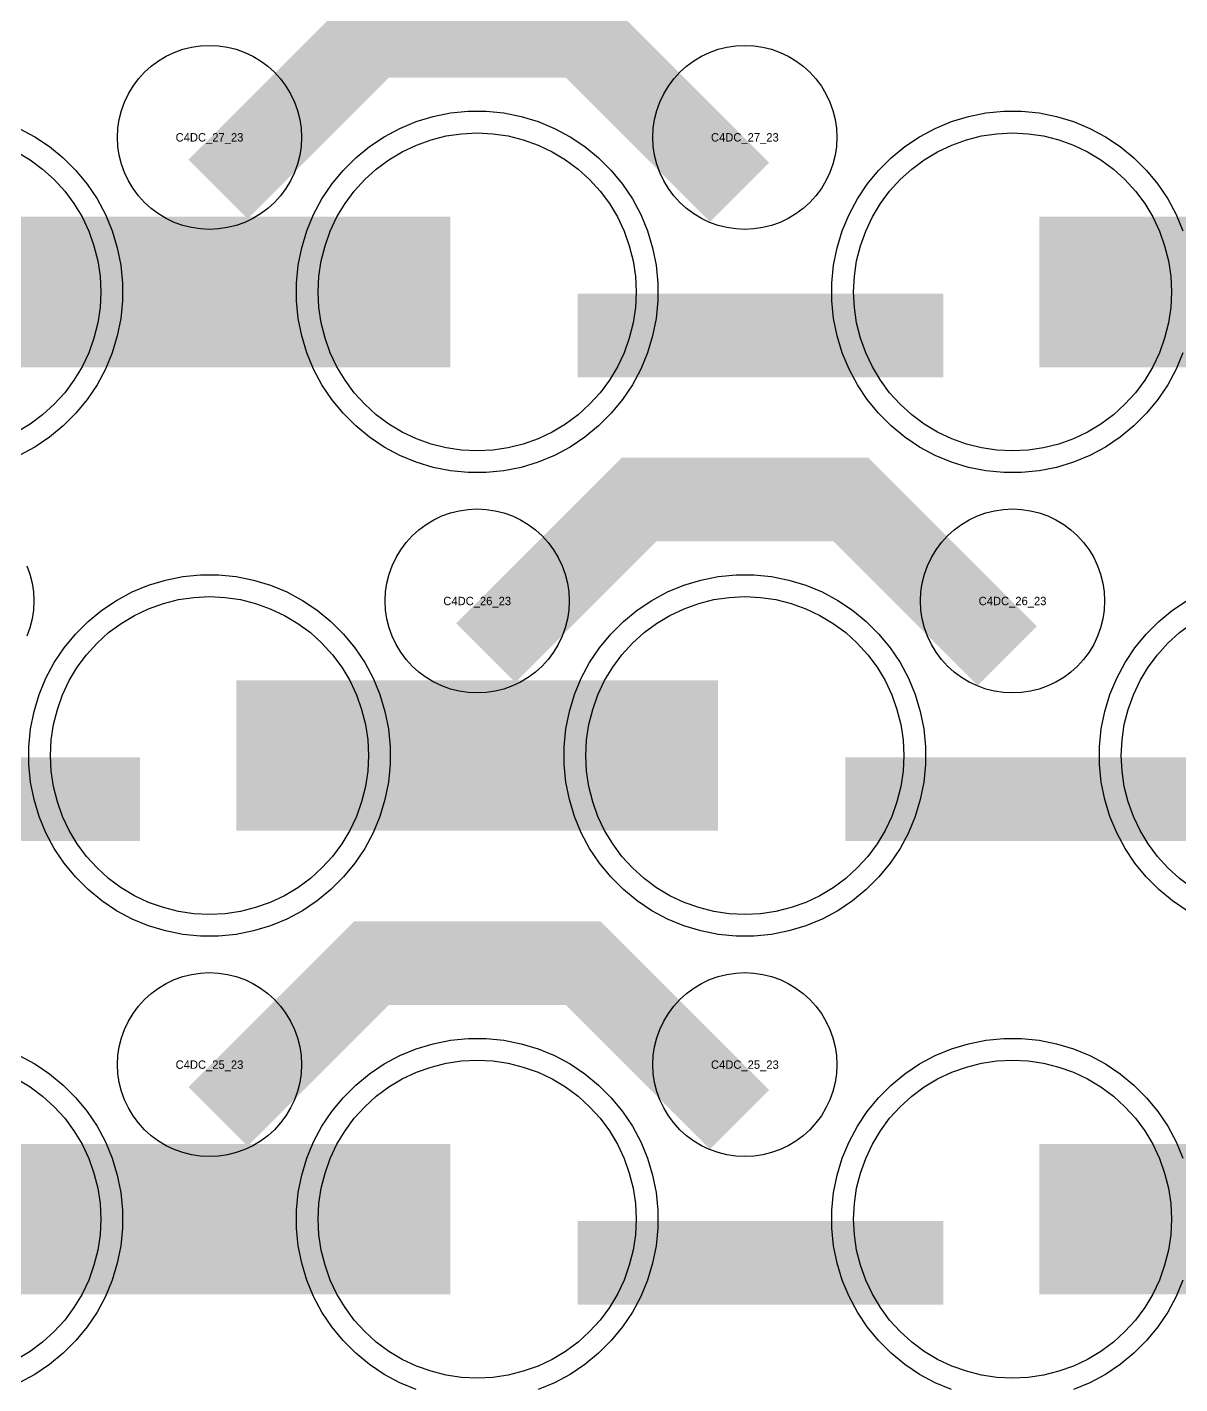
# Model space of a CAD drawing. Extents: x -11880 to 11880, y -14992 to 14992.
# Drawn here: x -4694.5 to -4350, y -11424.7 to -11019.2 of the extents above; entities that cross this region are included whole.
import ezdxf
from ezdxf.enums import TextEntityAlignment as Align

# ---------------------------------------------------------------- set-up
doc = ezdxf.new("R2010")
doc.units = 0
doc.header["$MEASUREMENT"] = 0
for name, color, linetype in [('GDS_775_DT_237', 138, 'CONTINUOUS'), ('RDL1_FS', 34, 'CONTINUOUS'), ('RDL_BS', 160, 'CONTINUOUS')]:
    doc.layers.add(name, color=color, linetype=linetype)

msp = doc.modelspace()

# ---------------------------------------------------------------- linework, layer by layer
at = {"layer": 'RDL1_FS', "color": 240, "true_color": 0xed1f24}
for points in [[(-4560, -11145.844), (-4564.657, -11145.615), (-4569.268, -11144.931), (-4573.791, -11143.799), (-4578.181, -11142.227), (-4582.395, -11140.235), (-4586.395, -11137.837), (-4590.14, -11135.059), (-4593.594, -11131.929), (-4596.724, -11128.475), (-4599.502, -11124.73), (-4601.9, -11120.73), (-4603.892, -11116.516), (-4605.464, -11112.126), (-4606.596, -11107.603), (-4607.28, -11102.992), (-4607.509, -11098.335), (-4607.28, -11093.678), (-4606.596, -11089.067), (-4605.464, -11084.544), (-4603.892, -11080.154), (-4601.9, -11075.94), (-4599.502, -11071.94), (-4596.724, -11068.195), (-4593.594, -11064.741), (-4590.14, -11061.611), (-4586.395, -11058.833), (-4582.395, -11056.435), (-4578.181, -11054.443), (-4573.791, -11052.871), (-4569.268, -11051.739), (-4564.657, -11051.055), (-4560, -11050.826), (-4555.343, -11051.055), (-4550.732, -11051.739), (-4546.209, -11052.871), (-4541.819, -11054.443), (-4537.605, -11056.435), (-4533.605, -11058.833), (-4529.86, -11061.611), (-4526.406, -11064.741), (-4523.276, -11068.195), (-4520.498, -11071.94), (-4518.1, -11075.94), (-4516.108, -11080.154), (-4514.536, -11084.544), (-4513.404, -11089.067), (-4512.72, -11093.678), (-4512.491, -11098.335), (-4512.72, -11102.992), (-4513.404, -11107.603), (-4514.536, -11112.126), (-4516.108, -11116.516), (-4518.1, -11120.73), (-4520.498, -11124.73), (-4523.276, -11128.475), (-4526.406, -11131.929), (-4529.86, -11135.059), (-4533.605, -11137.837), (-4537.605, -11140.235), (-4541.819, -11142.227), (-4546.209, -11143.799), (-4550.732, -11144.931), (-4555.343, -11145.615)], [(-4400, -11145.844), (-4404.657, -11145.615), (-4409.268, -11144.931), (-4413.791, -11143.799), (-4418.181, -11142.227), (-4422.395, -11140.235), (-4426.395, -11137.837), (-4430.14, -11135.059), (-4433.594, -11131.929), (-4436.724, -11128.475), (-4439.502, -11124.73), (-4441.9, -11120.73), (-4443.892, -11116.516), (-4445.464, -11112.126), (-4446.596, -11107.603), (-4447.28, -11102.992), (-4447.509, -11098.335), (-4447.28, -11093.678), (-4446.596, -11089.067), (-4445.464, -11084.544), (-4443.892, -11080.154), (-4441.9, -11075.94), (-4439.502, -11071.94), (-4436.724, -11068.195), (-4433.594, -11064.741), (-4430.14, -11061.611), (-4426.395, -11058.833), (-4422.395, -11056.435), (-4418.181, -11054.443), (-4413.791, -11052.871), (-4409.268, -11051.739), (-4404.657, -11051.055), (-4400, -11050.826), (-4395.343, -11051.055), (-4390.732, -11051.739), (-4386.209, -11052.871), (-4381.819, -11054.443), (-4377.605, -11056.435), (-4373.605, -11058.833), (-4369.86, -11061.611), (-4366.406, -11064.741), (-4363.276, -11068.195), (-4360.498, -11071.94), (-4358.1, -11075.94), (-4356.108, -11080.154), (-4354.536, -11084.544), (-4353.404, -11089.067), (-4352.72, -11093.678), (-4352.491, -11098.335), (-4352.72, -11102.992), (-4353.404, -11107.603), (-4354.536, -11112.126), (-4356.108, -11116.516), (-4358.1, -11120.73), (-4360.498, -11124.73), (-4363.276, -11128.475), (-4366.406, -11131.929), (-4369.86, -11135.059), (-4373.605, -11137.837), (-4377.605, -11140.235), (-4381.819, -11142.227), (-4386.209, -11143.799), (-4390.732, -11144.931), (-4395.343, -11145.615)]]:
    msp.add_lwpolyline(points, close=True, dxfattribs=at)
msp.add_lwpolyline([(-4697.605, -11056.435), (-4693.605, -11058.833), (-4689.86, -11061.611), (-4686.406, -11064.741), (-4683.276, -11068.195), (-4680.498, -11071.94), (-4678.1, -11075.94), (-4676.108, -11080.154), (-4674.536, -11084.544), (-4673.404, -11089.067), (-4672.72, -11093.678), (-4672.491, -11098.335), (-4672.72, -11102.992), (-4673.404, -11107.603), (-4674.536, -11112.126), (-4676.108, -11116.516), (-4678.1, -11120.73), (-4680.498, -11124.73), (-4683.276, -11128.475), (-4686.406, -11131.929), (-4689.86, -11135.059), (-4693.605, -11137.837), (-4697.605, -11140.235)], dxfattribs=at)
for points in [[(-4711.998, -11098.335, 45, 45, 0), (-4639.998, -11098.335, 45, 45, 0)], [(-4639.998, -11098.335, 45, 45, 0), (-4567.998, -11098.335, 45, 45, 0)], [(-4391.998, -11098.335, 45, 45, 0), (-4319.998, -11098.335, 45, 45, 0)]]:
    msp.add_lwpolyline(points, format="xyseb", dxfattribs=at)
at = {"layer": 'RDL1_FS'}
for points in [[(-4640, -11284.409), (-4644.657, -11284.18), (-4649.268, -11283.496), (-4653.791, -11282.364), (-4658.181, -11280.792), (-4662.395, -11278.8), (-4666.395, -11276.402), (-4670.14, -11273.624), (-4673.594, -11270.494), (-4676.724, -11267.04), (-4679.502, -11263.295), (-4681.9, -11259.295), (-4683.892, -11255.081), (-4685.464, -11250.691), (-4686.596, -11246.168), (-4687.28, -11241.557), (-4687.509, -11236.9), (-4687.28, -11232.243), (-4686.596, -11227.632), (-4685.464, -11223.109), (-4683.892, -11218.719), (-4681.9, -11214.505), (-4679.502, -11210.505), (-4676.724, -11206.76), (-4673.594, -11203.306), (-4670.14, -11200.176), (-4666.395, -11197.398), (-4662.395, -11195), (-4658.181, -11193.008), (-4653.791, -11191.436), (-4649.268, -11190.304), (-4644.657, -11189.62), (-4640, -11189.391), (-4635.343, -11189.62), (-4630.732, -11190.304), (-4626.209, -11191.436), (-4621.819, -11193.008), (-4617.605, -11195), (-4613.605, -11197.398), (-4609.86, -11200.176), (-4606.406, -11203.306), (-4603.276, -11206.76), (-4600.498, -11210.505), (-4598.1, -11214.505), (-4596.108, -11218.719), (-4594.536, -11223.109), (-4593.404, -11227.632), (-4592.72, -11232.243), (-4592.491, -11236.9), (-4592.72, -11241.557), (-4593.404, -11246.168), (-4594.536, -11250.691), (-4596.108, -11255.081), (-4598.1, -11259.295), (-4600.498, -11263.295), (-4603.276, -11267.04), (-4606.406, -11270.494), (-4609.86, -11273.624), (-4613.605, -11276.402), (-4617.605, -11278.8), (-4621.819, -11280.792), (-4626.209, -11282.364), (-4630.732, -11283.496), (-4635.343, -11284.18)], [(-4480, -11284.409), (-4484.657, -11284.18), (-4489.268, -11283.496), (-4493.791, -11282.364), (-4498.181, -11280.792), (-4502.395, -11278.8), (-4506.395, -11276.402), (-4510.14, -11273.624), (-4513.594, -11270.494), (-4516.724, -11267.04), (-4519.502, -11263.295), (-4521.9, -11259.295), (-4523.892, -11255.081), (-4525.464, -11250.691), (-4526.596, -11246.168), (-4527.28, -11241.557), (-4527.509, -11236.9), (-4527.28, -11232.243), (-4526.596, -11227.632), (-4525.464, -11223.109), (-4523.892, -11218.719), (-4521.9, -11214.505), (-4519.502, -11210.505), (-4516.724, -11206.76), (-4513.594, -11203.306), (-4510.14, -11200.176), (-4506.395, -11197.398), (-4502.395, -11195), (-4498.181, -11193.008), (-4493.791, -11191.436), (-4489.268, -11190.304), (-4484.657, -11189.62), (-4480, -11189.391), (-4475.343, -11189.62), (-4470.732, -11190.304), (-4466.209, -11191.436), (-4461.819, -11193.008), (-4457.605, -11195), (-4453.605, -11197.398), (-4449.86, -11200.176), (-4446.406, -11203.306), (-4443.276, -11206.76), (-4440.498, -11210.505), (-4438.1, -11214.505), (-4436.108, -11218.719), (-4434.536, -11223.109), (-4433.404, -11227.632), (-4432.72, -11232.243), (-4432.491, -11236.9), (-4432.72, -11241.557), (-4433.404, -11246.168), (-4434.536, -11250.691), (-4436.108, -11255.081), (-4438.1, -11259.295), (-4440.498, -11263.295), (-4443.276, -11267.04), (-4446.406, -11270.494), (-4449.86, -11273.624), (-4453.605, -11276.402), (-4457.605, -11278.8), (-4461.819, -11280.792), (-4466.209, -11282.364), (-4470.732, -11283.496), (-4475.343, -11284.18)], [(-4560, -11422.969), (-4564.657, -11422.74), (-4569.268, -11422.056), (-4573.791, -11420.924), (-4578.181, -11419.352), (-4582.395, -11417.36), (-4586.395, -11414.962), (-4590.14, -11412.184), (-4593.594, -11409.054), (-4596.724, -11405.6), (-4599.502, -11401.855), (-4601.9, -11397.855), (-4603.892, -11393.641), (-4605.464, -11389.251), (-4606.596, -11384.728), (-4607.28, -11380.117), (-4607.509, -11375.46), (-4607.28, -11370.803), (-4606.596, -11366.192), (-4605.464, -11361.669), (-4603.892, -11357.279), (-4601.9, -11353.065), (-4599.502, -11349.065), (-4596.724, -11345.32), (-4593.594, -11341.866), (-4590.14, -11338.736), (-4586.395, -11335.958), (-4582.395, -11333.56), (-4578.181, -11331.568), (-4573.791, -11329.996), (-4569.268, -11328.864), (-4564.657, -11328.18), (-4560, -11327.951), (-4555.343, -11328.18), (-4550.732, -11328.864), (-4546.209, -11329.996), (-4541.819, -11331.568), (-4537.605, -11333.56), (-4533.605, -11335.958), (-4529.86, -11338.736), (-4526.406, -11341.866), (-4523.276, -11345.32), (-4520.498, -11349.065), (-4518.1, -11353.065), (-4516.108, -11357.279), (-4514.536, -11361.669), (-4513.404, -11366.192), (-4512.72, -11370.803), (-4512.491, -11375.46), (-4512.72, -11380.117), (-4513.404, -11384.728), (-4514.536, -11389.251), (-4516.108, -11393.641), (-4518.1, -11397.855), (-4520.498, -11401.855), (-4523.276, -11405.6), (-4526.406, -11409.054), (-4529.86, -11412.184), (-4533.605, -11414.962), (-4537.605, -11417.36), (-4541.819, -11419.352), (-4546.209, -11420.924), (-4550.732, -11422.056), (-4555.343, -11422.74)], [(-4400, -11422.969), (-4404.657, -11422.74), (-4409.268, -11422.056), (-4413.791, -11420.924), (-4418.181, -11419.352), (-4422.395, -11417.36), (-4426.395, -11414.962), (-4430.14, -11412.184), (-4433.594, -11409.054), (-4436.724, -11405.6), (-4439.502, -11401.855), (-4441.9, -11397.855), (-4443.892, -11393.641), (-4445.464, -11389.251), (-4446.596, -11384.728), (-4447.28, -11380.117), (-4447.509, -11375.46), (-4447.28, -11370.803), (-4446.596, -11366.192), (-4445.464, -11361.669), (-4443.892, -11357.279), (-4441.9, -11353.065), (-4439.502, -11349.065), (-4436.724, -11345.32), (-4433.594, -11341.866), (-4430.14, -11338.736), (-4426.395, -11335.958), (-4422.395, -11333.56), (-4418.181, -11331.568), (-4413.791, -11329.996), (-4409.268, -11328.864), (-4404.657, -11328.18), (-4400, -11327.951), (-4395.343, -11328.18), (-4390.732, -11328.864), (-4386.209, -11329.996), (-4381.819, -11331.568), (-4377.605, -11333.56), (-4373.605, -11335.958), (-4369.86, -11338.736), (-4366.406, -11341.866), (-4363.276, -11345.32), (-4360.498, -11349.065), (-4358.1, -11353.065), (-4356.108, -11357.279), (-4354.536, -11361.669), (-4353.404, -11366.192), (-4352.72, -11370.803), (-4352.491, -11375.46), (-4352.72, -11380.117), (-4353.404, -11384.728), (-4354.536, -11389.251), (-4356.108, -11393.641), (-4358.1, -11397.855), (-4360.498, -11401.855), (-4363.276, -11405.6), (-4366.406, -11409.054), (-4369.86, -11412.184), (-4373.605, -11414.962), (-4377.605, -11417.36), (-4381.819, -11419.352), (-4386.209, -11420.924), (-4390.732, -11422.056), (-4395.343, -11422.74)]]:
    msp.add_lwpolyline(points, close=True, dxfattribs=at)
for points in [[(-4346.395, -11276.402), (-4350.14, -11273.624), (-4353.594, -11270.494), (-4356.724, -11267.04), (-4359.502, -11263.295), (-4361.9, -11259.295), (-4363.892, -11255.081), (-4365.464, -11250.691), (-4366.596, -11246.168), (-4367.28, -11241.557), (-4367.509, -11236.9), (-4367.28, -11232.243), (-4366.596, -11227.632), (-4365.464, -11223.109), (-4363.892, -11218.719), (-4361.9, -11214.505), (-4359.502, -11210.505), (-4356.724, -11206.76), (-4353.594, -11203.306), (-4350.14, -11200.176), (-4346.395, -11197.398)], [(-4697.605, -11333.56), (-4693.605, -11335.958), (-4689.86, -11338.736), (-4686.406, -11341.866), (-4683.276, -11345.32), (-4680.498, -11349.065), (-4678.1, -11353.065), (-4676.108, -11357.279), (-4674.536, -11361.669), (-4673.404, -11366.192), (-4672.72, -11370.803), (-4672.491, -11375.46), (-4672.72, -11380.117), (-4673.404, -11384.728), (-4674.536, -11389.251), (-4676.108, -11393.641), (-4678.1, -11397.855), (-4680.498, -11401.855), (-4683.276, -11405.6), (-4686.406, -11409.054), (-4689.86, -11412.184), (-4693.605, -11414.962), (-4697.605, -11417.36)]]:
    msp.add_lwpolyline(points, dxfattribs=at)
for points in [[(-4631.998, -11236.9, 45, 45, 0), (-4559.998, -11236.9, 45, 45, 0)], [(-4559.998, -11236.9, 45, 45, 0), (-4487.998, -11236.9, 45, 45, 0)], [(-4711.998, -11375.46, 45, 45, 0), (-4639.998, -11375.46, 45, 45, 0)], [(-4639.998, -11375.46, 45, 45, 0), (-4567.998, -11375.46, 45, 45, 0)], [(-4391.998, -11375.46, 45, 45, 0), (-4319.998, -11375.46, 45, 45, 0)]]:
    msp.add_lwpolyline(points, format="xyseb", dxfattribs=at)
at = {"layer": 'RDL_BS'}
for points in [[(-4637.438, -11067.649, 25, 25, 0), (-4591.623, -11021.834, 25, 25, 0), (-4558.07, -11021.834, 25, 25, 0)], [(-4481.599, -11068.548, 25, 25, 0), (-4528.313, -11021.834, 25, 25, 0), (-4558.071, -11021.834, 25, 25, 0)], [(-4557.438, -11206.214, 25, 25, 0), (-4511.623, -11160.399, 25, 25, 0), (-4478.07, -11160.399, 25, 25, 0)], [(-4401.599, -11207.113, 25, 25, 0), (-4448.313, -11160.399, 25, 25, 0), (-4478.071, -11160.399, 25, 25, 0)], [(-4769.984, -11249.913, 25, 25, 0), (-4660.719, -11249.913, 25, 25, 0)], [(-4449.984, -11249.913, 25, 25, 0), (-4340.719, -11249.913, 25, 25, 0)], [(-4637.438, -11344.774, 25, 25, 0), (-4591.623, -11298.959, 25, 25, 0), (-4558.07, -11298.959, 25, 25, 0)], [(-4481.599, -11345.673, 25, 25, 0), (-4528.313, -11298.959, 25, 25, 0), (-4558.071, -11298.959, 25, 25, 0)], [(-4529.984, -11388.473, 25, 25, 0), (-4420.719, -11388.473, 25, 25, 0)]]:
    msp.add_lwpolyline(points, format="xyseb", dxfattribs=at)
for points in [[(-4640, -11079.641), (-4642.693, -11079.509), (-4645.365, -11079.113), (-4647.984, -11078.456), (-4650.519, -11077.549), (-4652.956, -11076.397), (-4655.28, -11075.004), (-4657.443, -11073.401), (-4659.442, -11071.589), (-4661.254, -11069.59), (-4662.857, -11067.427), (-4664.25, -11065.103), (-4665.402, -11062.666), (-4666.309, -11060.131), (-4666.966, -11057.512), (-4667.362, -11054.84), (-4667.494, -11052.147), (-4667.362, -11049.454), (-4666.966, -11046.782), (-4666.309, -11044.163), (-4665.402, -11041.628), (-4664.25, -11039.191), (-4662.857, -11036.867), (-4661.254, -11034.704), (-4659.442, -11032.705), (-4657.443, -11030.893), (-4655.28, -11029.29), (-4652.956, -11027.897), (-4650.519, -11026.745), (-4647.984, -11025.838), (-4645.365, -11025.181), (-4642.693, -11024.785), (-4640, -11024.653), (-4637.307, -11024.785), (-4634.635, -11025.181), (-4632.016, -11025.838), (-4629.481, -11026.745), (-4627.044, -11027.897), (-4624.72, -11029.29), (-4622.557, -11030.893), (-4620.558, -11032.705), (-4618.746, -11034.704), (-4617.143, -11036.867), (-4615.75, -11039.191), (-4614.598, -11041.628), (-4613.691, -11044.163), (-4613.034, -11046.782), (-4612.638, -11049.454), (-4612.506, -11052.147), (-4612.638, -11054.84), (-4613.034, -11057.512), (-4613.691, -11060.131), (-4614.598, -11062.666), (-4615.75, -11065.103), (-4617.143, -11067.427), (-4618.746, -11069.59), (-4620.558, -11071.589), (-4622.557, -11073.401), (-4624.72, -11075.004), (-4627.044, -11076.397), (-4629.481, -11077.549), (-4632.016, -11078.456), (-4634.635, -11079.113), (-4637.307, -11079.509)], [(-4480, -11079.641), (-4482.693, -11079.509), (-4485.365, -11079.113), (-4487.984, -11078.456), (-4490.519, -11077.549), (-4492.956, -11076.397), (-4495.28, -11075.004), (-4497.443, -11073.401), (-4499.442, -11071.589), (-4501.254, -11069.59), (-4502.857, -11067.427), (-4504.25, -11065.103), (-4505.402, -11062.666), (-4506.309, -11060.131), (-4506.966, -11057.512), (-4507.362, -11054.84), (-4507.494, -11052.147), (-4507.362, -11049.454), (-4506.966, -11046.782), (-4506.309, -11044.163), (-4505.402, -11041.628), (-4504.25, -11039.191), (-4502.857, -11036.867), (-4501.254, -11034.704), (-4499.442, -11032.705), (-4497.443, -11030.893), (-4495.28, -11029.29), (-4492.956, -11027.897), (-4490.519, -11026.745), (-4487.984, -11025.838), (-4485.365, -11025.181), (-4482.693, -11024.785), (-4480, -11024.653), (-4477.307, -11024.785), (-4474.635, -11025.181), (-4472.016, -11025.838), (-4469.481, -11026.745), (-4467.044, -11027.897), (-4464.72, -11029.29), (-4462.557, -11030.893), (-4460.558, -11032.705), (-4458.746, -11034.704), (-4457.143, -11036.867), (-4455.75, -11039.191), (-4454.598, -11041.628), (-4453.691, -11044.163), (-4453.034, -11046.782), (-4452.638, -11049.454), (-4452.506, -11052.147), (-4452.638, -11054.84), (-4453.034, -11057.512), (-4453.691, -11060.131), (-4454.598, -11062.666), (-4455.75, -11065.103), (-4457.143, -11067.427), (-4458.746, -11069.59), (-4460.558, -11071.589), (-4462.557, -11073.401), (-4464.72, -11075.004), (-4467.044, -11076.397), (-4469.481, -11077.549), (-4472.016, -11078.456), (-4474.635, -11079.113), (-4477.307, -11079.509)], [(-4560, -11218.206), (-4562.693, -11218.074), (-4565.365, -11217.678), (-4567.984, -11217.021), (-4570.519, -11216.114), (-4572.956, -11214.962), (-4575.28, -11213.569), (-4577.443, -11211.966), (-4579.442, -11210.154), (-4581.254, -11208.155), (-4582.857, -11205.992), (-4584.25, -11203.668), (-4585.402, -11201.231), (-4586.309, -11198.696), (-4586.966, -11196.077), (-4587.362, -11193.405), (-4587.494, -11190.712), (-4587.362, -11188.019), (-4586.966, -11185.347), (-4586.309, -11182.728), (-4585.402, -11180.193), (-4584.25, -11177.756), (-4582.857, -11175.432), (-4581.254, -11173.269), (-4579.442, -11171.27), (-4577.443, -11169.458), (-4575.28, -11167.855), (-4572.956, -11166.462), (-4570.519, -11165.31), (-4567.984, -11164.403), (-4565.365, -11163.746), (-4562.693, -11163.35), (-4560, -11163.218), (-4557.307, -11163.35), (-4554.635, -11163.746), (-4552.016, -11164.403), (-4549.481, -11165.31), (-4547.044, -11166.462), (-4544.72, -11167.855), (-4542.557, -11169.458), (-4540.558, -11171.27), (-4538.746, -11173.269), (-4537.143, -11175.432), (-4535.75, -11177.756), (-4534.598, -11180.193), (-4533.691, -11182.728), (-4533.034, -11185.347), (-4532.638, -11188.019), (-4532.506, -11190.712), (-4532.638, -11193.405), (-4533.034, -11196.077), (-4533.691, -11198.696), (-4534.598, -11201.231), (-4535.75, -11203.668), (-4537.143, -11205.992), (-4538.746, -11208.155), (-4540.558, -11210.154), (-4542.557, -11211.966), (-4544.72, -11213.569), (-4547.044, -11214.962), (-4549.481, -11216.114), (-4552.016, -11217.021), (-4554.635, -11217.678), (-4557.307, -11218.074)], [(-4400, -11218.206), (-4402.693, -11218.074), (-4405.365, -11217.678), (-4407.984, -11217.021), (-4410.519, -11216.114), (-4412.956, -11214.962), (-4415.28, -11213.569), (-4417.443, -11211.966), (-4419.442, -11210.154), (-4421.254, -11208.155), (-4422.857, -11205.992), (-4424.25, -11203.668), (-4425.402, -11201.231), (-4426.309, -11198.696), (-4426.966, -11196.077), (-4427.362, -11193.405), (-4427.494, -11190.712), (-4427.362, -11188.019), (-4426.966, -11185.347), (-4426.309, -11182.728), (-4425.402, -11180.193), (-4424.25, -11177.756), (-4422.857, -11175.432), (-4421.254, -11173.269), (-4419.442, -11171.27), (-4417.443, -11169.458), (-4415.28, -11167.855), (-4412.956, -11166.462), (-4410.519, -11165.31), (-4407.984, -11164.403), (-4405.365, -11163.746), (-4402.693, -11163.35), (-4400, -11163.218), (-4397.307, -11163.35), (-4394.635, -11163.746), (-4392.016, -11164.403), (-4389.481, -11165.31), (-4387.044, -11166.462), (-4384.72, -11167.855), (-4382.557, -11169.458), (-4380.558, -11171.27), (-4378.746, -11173.269), (-4377.143, -11175.432), (-4375.75, -11177.756), (-4374.598, -11180.193), (-4373.691, -11182.728), (-4373.034, -11185.347), (-4372.638, -11188.019), (-4372.506, -11190.712), (-4372.638, -11193.405), (-4373.034, -11196.077), (-4373.691, -11198.696), (-4374.598, -11201.231), (-4375.75, -11203.668), (-4377.143, -11205.992), (-4378.746, -11208.155), (-4380.558, -11210.154), (-4382.557, -11211.966), (-4384.72, -11213.569), (-4387.044, -11214.962), (-4389.481, -11216.114), (-4392.016, -11217.021), (-4394.635, -11217.678), (-4397.307, -11218.074)], [(-4642.644, -11290.9), (-4647.938, -11290.383), (-4653.165, -11289.337), (-4658.205, -11287.806), (-4663.115, -11285.775), (-4667.777, -11283.283), (-4672.191, -11280.336), (-4676.292, -11276.974), (-4680.074, -11273.192), (-4683.436, -11269.091), (-4686.383, -11264.677), (-4688.875, -11260.015), (-4690.906, -11255.105), (-4692.437, -11250.065), (-4693.483, -11244.838), (-4694, -11239.544), (-4694, -11234.256), (-4693.483, -11228.962), (-4692.437, -11223.735), (-4690.906, -11218.695), (-4688.875, -11213.785), (-4686.383, -11209.123), (-4683.436, -11204.709), (-4680.074, -11200.608), (-4676.292, -11196.826), (-4672.191, -11193.464), (-4667.777, -11190.517), (-4663.115, -11188.025), (-4658.205, -11185.994), (-4653.165, -11184.463), (-4647.938, -11183.417), (-4642.644, -11182.9), (-4637.356, -11182.9), (-4632.062, -11183.417), (-4626.835, -11184.463), (-4621.795, -11185.994), (-4616.885, -11188.025), (-4612.223, -11190.517), (-4607.809, -11193.464), (-4603.708, -11196.826), (-4599.926, -11200.608), (-4596.564, -11204.709), (-4593.617, -11209.123), (-4591.125, -11213.785), (-4589.094, -11218.695), (-4587.563, -11223.735), (-4586.517, -11228.962), (-4586, -11234.256), (-4586, -11239.544), (-4586.517, -11244.838), (-4587.563, -11250.065), (-4589.094, -11255.105), (-4591.125, -11260.015), (-4593.617, -11264.677), (-4596.564, -11269.091), (-4599.926, -11273.192), (-4603.708, -11276.974), (-4607.809, -11280.336), (-4612.223, -11283.283), (-4616.885, -11285.775), (-4621.795, -11287.806), (-4626.835, -11289.337), (-4632.062, -11290.383), (-4637.356, -11290.9)], [(-4482.644, -11290.9), (-4487.938, -11290.383), (-4493.165, -11289.337), (-4498.205, -11287.806), (-4503.115, -11285.775), (-4507.777, -11283.283), (-4512.191, -11280.336), (-4516.292, -11276.974), (-4520.074, -11273.192), (-4523.436, -11269.091), (-4526.383, -11264.677), (-4528.875, -11260.015), (-4530.906, -11255.105), (-4532.437, -11250.065), (-4533.483, -11244.838), (-4534, -11239.544), (-4534, -11234.256), (-4533.483, -11228.962), (-4532.437, -11223.735), (-4530.906, -11218.695), (-4528.875, -11213.785), (-4526.383, -11209.123), (-4523.436, -11204.709), (-4520.074, -11200.608), (-4516.292, -11196.826), (-4512.191, -11193.464), (-4507.777, -11190.517), (-4503.115, -11188.025), (-4498.205, -11185.994), (-4493.165, -11184.463), (-4487.938, -11183.417), (-4482.644, -11182.9), (-4477.356, -11182.9), (-4472.062, -11183.417), (-4466.835, -11184.463), (-4461.795, -11185.994), (-4456.885, -11188.025), (-4452.223, -11190.517), (-4447.809, -11193.464), (-4443.708, -11196.826), (-4439.926, -11200.608), (-4436.564, -11204.709), (-4433.617, -11209.123), (-4431.125, -11213.785), (-4429.094, -11218.695), (-4427.563, -11223.735), (-4426.517, -11228.962), (-4426, -11234.256), (-4426, -11239.544), (-4426.517, -11244.838), (-4427.563, -11250.065), (-4429.094, -11255.105), (-4431.125, -11260.015), (-4433.617, -11264.677), (-4436.564, -11269.091), (-4439.926, -11273.192), (-4443.708, -11276.974), (-4447.809, -11280.336), (-4452.223, -11283.283), (-4456.885, -11285.775), (-4461.795, -11287.806), (-4466.835, -11289.337), (-4472.062, -11290.383), (-4477.356, -11290.9)], [(-4640, -11356.766), (-4642.693, -11356.634), (-4645.365, -11356.238), (-4647.984, -11355.581), (-4650.519, -11354.674), (-4652.956, -11353.522), (-4655.28, -11352.129), (-4657.443, -11350.526), (-4659.442, -11348.714), (-4661.254, -11346.715), (-4662.857, -11344.552), (-4664.25, -11342.228), (-4665.402, -11339.791), (-4666.309, -11337.256), (-4666.966, -11334.637), (-4667.362, -11331.965), (-4667.494, -11329.272), (-4667.362, -11326.579), (-4666.966, -11323.907), (-4666.309, -11321.288), (-4665.402, -11318.753), (-4664.25, -11316.316), (-4662.857, -11313.992), (-4661.254, -11311.829), (-4659.442, -11309.83), (-4657.443, -11308.018), (-4655.28, -11306.415), (-4652.956, -11305.022), (-4650.519, -11303.87), (-4647.984, -11302.963), (-4645.365, -11302.306), (-4642.693, -11301.91), (-4640, -11301.778), (-4637.307, -11301.91), (-4634.635, -11302.306), (-4632.016, -11302.963), (-4629.481, -11303.87), (-4627.044, -11305.022), (-4624.72, -11306.415), (-4622.557, -11308.018), (-4620.558, -11309.83), (-4618.746, -11311.829), (-4617.143, -11313.992), (-4615.75, -11316.316), (-4614.598, -11318.753), (-4613.691, -11321.288), (-4613.034, -11323.907), (-4612.638, -11326.579), (-4612.506, -11329.272), (-4612.638, -11331.965), (-4613.034, -11334.637), (-4613.691, -11337.256), (-4614.598, -11339.791), (-4615.75, -11342.228), (-4617.143, -11344.552), (-4618.746, -11346.715), (-4620.558, -11348.714), (-4622.557, -11350.526), (-4624.72, -11352.129), (-4627.044, -11353.522), (-4629.481, -11354.674), (-4632.016, -11355.581), (-4634.635, -11356.238), (-4637.307, -11356.634)], [(-4480, -11356.766), (-4482.693, -11356.634), (-4485.365, -11356.238), (-4487.984, -11355.581), (-4490.519, -11354.674), (-4492.956, -11353.522), (-4495.28, -11352.129), (-4497.443, -11350.526), (-4499.442, -11348.714), (-4501.254, -11346.715), (-4502.857, -11344.552), (-4504.25, -11342.228), (-4505.402, -11339.791), (-4506.309, -11337.256), (-4506.966, -11334.637), (-4507.362, -11331.965), (-4507.494, -11329.272), (-4507.362, -11326.579), (-4506.966, -11323.907), (-4506.309, -11321.288), (-4505.402, -11318.753), (-4504.25, -11316.316), (-4502.857, -11313.992), (-4501.254, -11311.829), (-4499.442, -11309.83), (-4497.443, -11308.018), (-4495.28, -11306.415), (-4492.956, -11305.022), (-4490.519, -11303.87), (-4487.984, -11302.963), (-4485.365, -11302.306), (-4482.693, -11301.91), (-4480, -11301.778), (-4477.307, -11301.91), (-4474.635, -11302.306), (-4472.016, -11302.963), (-4469.481, -11303.87), (-4467.044, -11305.022), (-4464.72, -11306.415), (-4462.557, -11308.018), (-4460.558, -11309.83), (-4458.746, -11311.829), (-4457.143, -11313.992), (-4455.75, -11316.316), (-4454.598, -11318.753), (-4453.691, -11321.288), (-4453.034, -11323.907), (-4452.638, -11326.579), (-4452.506, -11329.272), (-4452.638, -11331.965), (-4453.034, -11334.637), (-4453.691, -11337.256), (-4454.598, -11339.791), (-4455.75, -11342.228), (-4457.143, -11344.552), (-4458.746, -11346.715), (-4460.558, -11348.714), (-4462.557, -11350.526), (-4464.72, -11352.129), (-4467.044, -11353.522), (-4469.481, -11354.674), (-4472.016, -11355.581), (-4474.635, -11356.238), (-4477.307, -11356.634)]]:
    msp.add_lwpolyline(points, close=True, dxfattribs=at)
at = {"layer": 'RDL_BS', "color": 240, "true_color": 0xed1f24}
msp.add_lwpolyline([(-4562.644, -11152.335), (-4567.938, -11151.818), (-4573.165, -11150.772), (-4578.205, -11149.241), (-4583.115, -11147.21), (-4587.777, -11144.718), (-4592.191, -11141.771), (-4596.292, -11138.409), (-4600.074, -11134.627), (-4603.436, -11130.526), (-4606.383, -11126.112), (-4608.875, -11121.45), (-4610.906, -11116.54), (-4612.437, -11111.5), (-4613.483, -11106.273), (-4614, -11100.979), (-4614, -11095.691), (-4613.483, -11090.397), (-4612.437, -11085.17), (-4610.906, -11080.13), (-4608.875, -11075.22), (-4606.383, -11070.558), (-4603.436, -11066.144), (-4600.074, -11062.043), (-4596.292, -11058.261), (-4592.191, -11054.899), (-4587.777, -11051.952), (-4583.115, -11049.46), (-4578.205, -11047.429), (-4573.165, -11045.898), (-4567.938, -11044.852), (-4562.644, -11044.335), (-4557.356, -11044.335), (-4552.062, -11044.852), (-4546.835, -11045.898), (-4541.795, -11047.429), (-4536.885, -11049.46), (-4532.223, -11051.952), (-4527.809, -11054.899), (-4523.708, -11058.261), (-4519.926, -11062.043), (-4516.564, -11066.144), (-4513.617, -11070.558), (-4511.125, -11075.22), (-4509.094, -11080.13), (-4507.563, -11085.17), (-4506.517, -11090.397), (-4506, -11095.691), (-4506, -11100.979), (-4506.517, -11106.273), (-4507.563, -11111.5), (-4509.094, -11116.54), (-4511.125, -11121.45), (-4513.617, -11126.112), (-4516.564, -11130.526), (-4519.926, -11134.627), (-4523.708, -11138.409), (-4527.809, -11141.771), (-4532.223, -11144.718), (-4536.885, -11147.21), (-4541.795, -11149.241), (-4546.835, -11150.772), (-4552.062, -11151.818), (-4557.356, -11152.335)], close=True, dxfattribs=at)
for points in [[(-4349.094, -11116.54), (-4351.125, -11121.45), (-4353.617, -11126.112), (-4356.564, -11130.526), (-4359.926, -11134.627), (-4363.708, -11138.409), (-4367.809, -11141.771), (-4372.223, -11144.718), (-4376.885, -11147.21), (-4381.795, -11149.241), (-4386.835, -11150.772), (-4392.062, -11151.818), (-4397.356, -11152.335), (-4402.644, -11152.335), (-4407.938, -11151.818), (-4413.165, -11150.772), (-4418.205, -11149.241), (-4423.115, -11147.21), (-4427.777, -11144.718), (-4432.191, -11141.771), (-4436.292, -11138.409), (-4440.074, -11134.627), (-4443.436, -11130.526), (-4446.383, -11126.112), (-4448.875, -11121.45), (-4450.906, -11116.54), (-4452.437, -11111.5), (-4453.483, -11106.273), (-4454, -11100.979), (-4454, -11095.691), (-4453.483, -11090.397), (-4452.437, -11085.17), (-4450.906, -11080.13), (-4448.875, -11075.22), (-4446.383, -11070.558), (-4443.436, -11066.144), (-4440.074, -11062.043), (-4436.292, -11058.261), (-4432.191, -11054.899), (-4427.777, -11051.952), (-4423.115, -11049.46), (-4418.205, -11047.429), (-4413.165, -11045.898), (-4407.938, -11044.852), (-4402.644, -11044.335), (-4397.356, -11044.335), (-4392.062, -11044.852), (-4386.835, -11045.898), (-4381.795, -11047.429), (-4376.885, -11049.46), (-4372.223, -11051.952), (-4367.809, -11054.899), (-4363.708, -11058.261), (-4359.926, -11062.043), (-4356.564, -11066.144), (-4353.617, -11070.558), (-4351.125, -11075.22), (-4349.094, -11080.13)], [(-4696.885, -11049.46), (-4692.223, -11051.952), (-4687.809, -11054.899), (-4683.708, -11058.261), (-4679.926, -11062.043), (-4676.564, -11066.144), (-4673.617, -11070.558), (-4671.125, -11075.22), (-4669.094, -11080.13), (-4667.563, -11085.17), (-4666.517, -11090.397), (-4666, -11095.691), (-4666, -11100.979), (-4666.517, -11106.273), (-4667.563, -11111.5), (-4669.094, -11116.54), (-4671.125, -11121.45), (-4673.617, -11126.112), (-4676.564, -11130.526), (-4679.926, -11134.627), (-4683.708, -11138.409), (-4687.809, -11141.771), (-4692.223, -11144.718), (-4696.885, -11147.21)]]:
    msp.add_lwpolyline(points, dxfattribs=at)
msp.add_lwpolyline([(-4529.984, -11111.348, 25, 25, 0), (-4420.719, -11111.348, 25, 25, 0)], format="xyseb", dxfattribs=at)
at = {"layer": 'RDL_BS'}
for points in [[(-4694.598, -11180.193), (-4693.691, -11182.728), (-4693.034, -11185.347), (-4692.638, -11188.019), (-4692.506, -11190.712), (-4692.638, -11193.405), (-4693.034, -11196.077), (-4693.691, -11198.696), (-4694.598, -11201.231)], [(-4347.777, -11283.283), (-4352.191, -11280.336), (-4356.292, -11276.974), (-4360.074, -11273.192), (-4363.436, -11269.091), (-4366.383, -11264.677), (-4368.875, -11260.015), (-4370.906, -11255.105), (-4372.437, -11250.065), (-4373.483, -11244.838), (-4374, -11239.544), (-4374, -11234.256), (-4373.483, -11228.962), (-4372.437, -11223.735), (-4370.906, -11218.695), (-4368.875, -11213.785), (-4366.383, -11209.123), (-4363.436, -11204.709), (-4360.074, -11200.608), (-4356.292, -11196.826), (-4352.191, -11193.464), (-4347.777, -11190.517)], [(-4578.205, -11426.366), (-4583.115, -11424.335), (-4587.777, -11421.843), (-4592.191, -11418.896), (-4596.292, -11415.534), (-4600.074, -11411.752), (-4603.436, -11407.651), (-4606.383, -11403.237), (-4608.875, -11398.575), (-4610.906, -11393.665), (-4612.437, -11388.625), (-4613.483, -11383.398), (-4614, -11378.104), (-4614, -11372.816), (-4613.483, -11367.522), (-4612.437, -11362.295), (-4610.906, -11357.255), (-4608.875, -11352.345), (-4606.383, -11347.683), (-4603.436, -11343.269), (-4600.074, -11339.168), (-4596.292, -11335.386), (-4592.191, -11332.024), (-4587.777, -11329.077), (-4583.115, -11326.585), (-4578.205, -11324.554), (-4573.165, -11323.023), (-4567.938, -11321.977), (-4562.644, -11321.46), (-4557.356, -11321.46), (-4552.062, -11321.977), (-4546.835, -11323.023), (-4541.795, -11324.554), (-4536.885, -11326.585), (-4532.223, -11329.077), (-4527.809, -11332.024), (-4523.708, -11335.386), (-4519.926, -11339.168), (-4516.564, -11343.269), (-4513.617, -11347.683), (-4511.125, -11352.345), (-4509.094, -11357.255), (-4507.563, -11362.295), (-4506.517, -11367.522), (-4506, -11372.816), (-4506, -11378.104), (-4506.517, -11383.398), (-4507.563, -11388.625), (-4509.094, -11393.665), (-4511.125, -11398.575), (-4513.617, -11403.237), (-4516.564, -11407.651), (-4519.926, -11411.752), (-4523.708, -11415.534), (-4527.809, -11418.896), (-4532.223, -11421.843), (-4536.885, -11424.335), (-4541.795, -11426.366)], [(-4418.205, -11426.366), (-4423.115, -11424.335), (-4427.777, -11421.843), (-4432.191, -11418.896), (-4436.292, -11415.534), (-4440.074, -11411.752), (-4443.436, -11407.651), (-4446.383, -11403.237), (-4448.875, -11398.575), (-4450.906, -11393.665), (-4452.437, -11388.625), (-4453.483, -11383.398), (-4454, -11378.104), (-4454, -11372.816), (-4453.483, -11367.522), (-4452.437, -11362.295), (-4450.906, -11357.255), (-4448.875, -11352.345), (-4446.383, -11347.683), (-4443.436, -11343.269), (-4440.074, -11339.168), (-4436.292, -11335.386), (-4432.191, -11332.024), (-4427.777, -11329.077), (-4423.115, -11326.585), (-4418.205, -11324.554), (-4413.165, -11323.023), (-4407.938, -11321.977), (-4402.644, -11321.46), (-4397.356, -11321.46), (-4392.062, -11321.977), (-4386.835, -11323.023), (-4381.795, -11324.554), (-4376.885, -11326.585), (-4372.223, -11329.077), (-4367.809, -11332.024), (-4363.708, -11335.386), (-4359.926, -11339.168), (-4356.564, -11343.269), (-4353.617, -11347.683), (-4351.125, -11352.345), (-4349.094, -11357.255)], [(-4696.885, -11326.585), (-4692.223, -11329.077), (-4687.809, -11332.024), (-4683.708, -11335.386), (-4679.926, -11339.168), (-4676.564, -11343.269), (-4673.617, -11347.683), (-4671.125, -11352.345), (-4669.094, -11357.255), (-4667.563, -11362.295), (-4666.517, -11367.522), (-4666, -11372.816), (-4666, -11378.104), (-4666.517, -11383.398), (-4667.563, -11388.625), (-4669.094, -11393.665), (-4671.125, -11398.575), (-4673.617, -11403.237), (-4676.564, -11407.651), (-4679.926, -11411.752), (-4683.708, -11415.534), (-4687.809, -11418.896), (-4692.223, -11421.843), (-4696.885, -11424.335)], [(-4349.094, -11393.665), (-4351.125, -11398.575), (-4353.617, -11403.237), (-4356.564, -11407.651), (-4359.926, -11411.752), (-4363.708, -11415.534), (-4367.809, -11418.896), (-4372.223, -11421.843), (-4376.885, -11424.335), (-4381.795, -11426.366)]]:
    msp.add_lwpolyline(points, dxfattribs=at)

# ---------------------------------------------------------------- texts
at = {"layer": 'GDS_775_DT_237'}
for s, p in [('C4DC_27_23', (-4640, -11052.147)), ('C4DC_27_23', (-4640, -11052.147)), ('C4DC_27_23', (-4480, -11052.147)), ('C4DC_27_23', (-4480, -11052.147)), ('C4DC_26_23', (-4560, -11190.712)), ('C4DC_26_23', (-4560, -11190.712)), ('C4DC_26_23', (-4400, -11190.712)), ('C4DC_26_23', (-4400, -11190.712)), ('C4DC_25_23', (-4640, -11329.272)), ('C4DC_25_23', (-4640, -11329.272)), ('C4DC_25_23', (-4480, -11329.272)), ('C4DC_25_23', (-4480, -11329.272))]:
    msp.add_text(s, height=2.5, dxfattribs=at).set_placement(p, align=Align.MIDDLE_CENTER)

doc.saveas('drawing.dxf')
